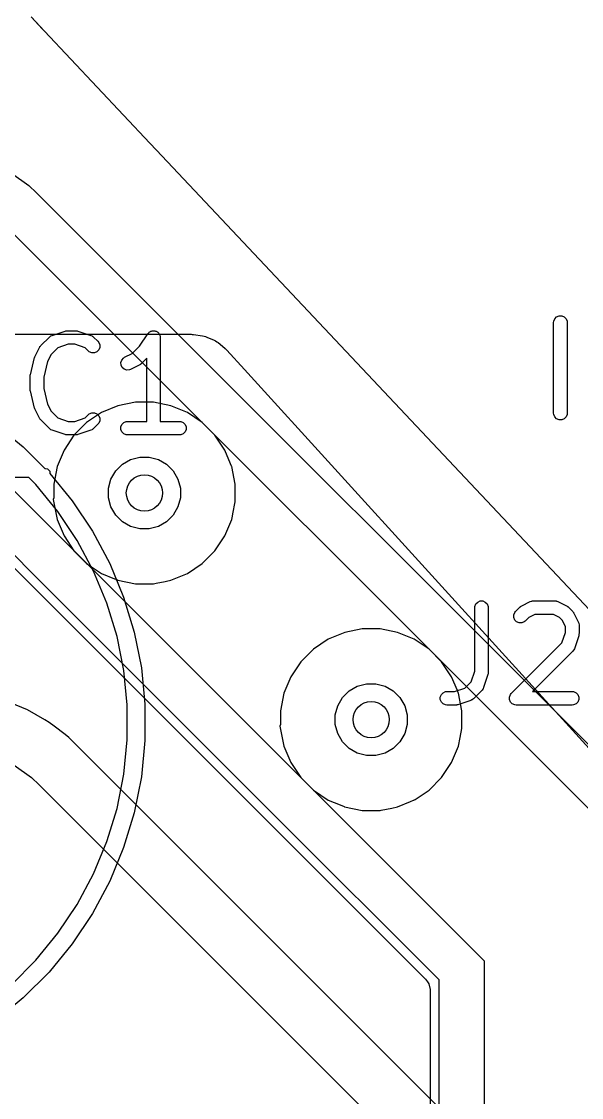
# Model space of a CAD drawing. Header units: inches. Extents: x 1.3 to 5.24, y -7.03 to -1.12.
# Drawn here: x 2.6533 to 2.8964, y -2.9495 to -2.4823 of the extents above; entities that cross this region are included whole.
import ezdxf

# ---------------------------------------------------------------- set-up
doc = ezdxf.new("R2010")
doc.units = ezdxf.units.IN
doc.header["$MEASUREMENT"] = 0
for name, color, linetype, true_color in [('B.Cu', 153, 'CONTINUOUS', 0x4d7fc4), ('F.Cu', 13, 'CONTINUOUS', 0xc83434), ('F.Silkscreen', 41, 'CONTINUOUS', 0xf2eda1), ('In1.Cu', 91, 'CONTINUOUS', 0x7fc87f), ('In2.Cu', 33, 'CONTINUOUS', 0xce7d2c)]:
    doc.layers.add(name, color=color, linetype=linetype, true_color=true_color)

msp = doc.modelspace()

# ---------------------------------------------------------------- linework, layer by layer
at = {"layer": 'B.Cu', "linetype": 'CONTINUOUS'}
for p, q in [((2.66245, -2.48559), (2.65748, -2.48031)), ((2.66331, -2.48651), (2.66245, -2.48559)), ((2.70898, -2.53503), (2.66331, -2.48651)), ((2.71195, -2.53818), (2.70898, -2.53503)), ((2.95636, -2.79787), (2.71195, -2.53818)), ((2.64595, -2.57059), (2.92154, -2.84618)), ((2.85433, -2.89032), (2.6018, -2.6378)), ((2.59373, -2.66316), (2.82876, -2.89819)), ((2.85433, -3.72587), (2.85433, -2.89032)), ((2.82876, -2.89819), (2.8296, -2.8993)), ((2.8296, -2.8993), (2.83009, -2.90021)), ((2.83009, -2.90021), (2.83069, -2.90255)), ((2.83069, -2.90255), (2.83069, -3.71133))]:
    msp.add_line(p, q, dxfattribs=at)
at = {"layer": 'B.Cu'}
for centre in [(2.70669, -2.68701), (2.80512, -2.78543)]:
    msp.add_circle(centre, 0.00787, dxfattribs=at)
at = {"layer": 'F.Cu', "linetype": 'CONTINUOUS'}
for p, q in [((2.66331, -2.48651), (2.65748, -2.48031)), ((2.70898, -2.53503), (2.66331, -2.48651)), ((2.71195, -2.53818), (2.70898, -2.53503)), ((2.95636, -2.79787), (2.71195, -2.53818)), ((2.61607, -2.61811), (2.727, -2.61811)), ((2.727, -2.61811), (2.72734, -2.61812)), ((2.72734, -2.61812), (2.72768, -2.61815)), ((2.72768, -2.61815), (2.72801, -2.61818)), ((2.72801, -2.61818), (2.7319, -2.61872)), ((2.7319, -2.61872), (2.73256, -2.61886)), ((2.73256, -2.61886), (2.73321, -2.61905)), ((2.73321, -2.61905), (2.73384, -2.61928)), ((2.73384, -2.61928), (2.73696, -2.62066)), ((2.73696, -2.62066), (2.73756, -2.62097)), ((2.73756, -2.62097), (2.73809, -2.6213)), ((2.73809, -2.6213), (2.73813, -2.62133)), ((2.73813, -2.62133), (2.73868, -2.62172)), ((2.73868, -2.62172), (2.73952, -2.62242)), ((2.73952, -2.62242), (2.74169, -2.62423)), ((2.74169, -2.62423), (2.74194, -2.62445)), ((2.74194, -2.62445), (2.74218, -2.62469)), ((2.74218, -2.62469), (2.74242, -2.62493)), ((2.74242, -2.62493), (2.75006, -2.63333)), ((2.75006, -2.63333), (2.92765, -2.82868)), ((2.6952, -2.64913), (2.68804, -2.6521)), ((2.70281, -2.64762), (2.6952, -2.64913)), ((2.6952, -2.64913), (2.6952, -2.64913)), ((2.6952, -2.64913), (2.6952, -2.64913)), ((2.6952, -2.64913), (2.6952, -2.64913)), ((2.6952, -2.64913), (2.6952, -2.64913)), ((2.71057, -2.64762), (2.70281, -2.64762)), ((2.70281, -2.64762), (2.70281, -2.64762)), ((2.70281, -2.64762), (2.70281, -2.64762)), ((2.71818, -2.64913), (2.71057, -2.64762)), ((2.71057, -2.64762), (2.71057, -2.64762)), ((2.71057, -2.64762), (2.71057, -2.64762)), ((2.72535, -2.6521), (2.71818, -2.64913)), ((2.71818, -2.64913), (2.71818, -2.64913)), ((2.71818, -2.64913), (2.71818, -2.64913)), ((2.71818, -2.64913), (2.71818, -2.64913)), ((2.71818, -2.64913), (2.71818, -2.64913)), ((2.71818, -2.64913), (2.71818, -2.64913)), ((2.68803, -2.6521), (2.68158, -2.65641)), ((2.68804, -2.6521), (2.68803, -2.6521)), ((2.68803, -2.6521), (2.68803, -2.6521)), ((2.7318, -2.65641), (2.72535, -2.6521)), ((2.72535, -2.6521), (2.72535, -2.6521)), ((2.72535, -2.6521), (2.72535, -2.6521)), ((2.72535, -2.6521), (2.72535, -2.6521)), ((2.72535, -2.6521), (2.72535, -2.6521)), ((2.68158, -2.65641), (2.6761, -2.6619)), ((2.68158, -2.65641), (2.68158, -2.65641)), ((2.68158, -2.65641), (2.68158, -2.65641)), ((2.73729, -2.6619), (2.7318, -2.65641)), ((2.7318, -2.65641), (2.7318, -2.65641)), ((2.7318, -2.65641), (2.7318, -2.65641)), ((2.6761, -2.6619), (2.67179, -2.66835)), ((2.6761, -2.6619), (2.6761, -2.6619)), ((2.6761, -2.6619), (2.6761, -2.6619)), ((2.7416, -2.66835), (2.73729, -2.6619)), ((2.73729, -2.6619), (2.73729, -2.6619)), ((2.73729, -2.6619), (2.73729, -2.6619)), ((2.67179, -2.66835), (2.66882, -2.67552)), ((2.67179, -2.66835), (2.67179, -2.66835)), ((2.67179, -2.66835), (2.67179, -2.66835)), ((2.69711, -2.67451), (2.70067, -2.67246)), ((2.70067, -2.67246), (2.70464, -2.67139)), ((2.70464, -2.67139), (2.70875, -2.67139)), ((2.70875, -2.67139), (2.71272, -2.67246)), ((2.71272, -2.67246), (2.71628, -2.67451)), ((2.74334, -2.67254), (2.7416, -2.66835)), ((2.7416, -2.66835), (2.7416, -2.66835)), ((2.74448, -2.6753), (2.74334, -2.67254)), ((2.66882, -2.67552), (2.6673, -2.68313)), ((2.66882, -2.67552), (2.66882, -2.67552)), ((2.6942, -2.67742), (2.69711, -2.67451)), ((2.71628, -2.67451), (2.71919, -2.67742)), ((2.74456, -2.67547), (2.74448, -2.6753)), ((2.74608, -2.68313), (2.74456, -2.67547)), ((2.69108, -2.68495), (2.69214, -2.68098)), ((2.69214, -2.68098), (2.6942, -2.67742)), ((2.71919, -2.67742), (2.72124, -2.68098)), ((2.72124, -2.68098), (2.72231, -2.68495)), ((2.6673, -2.68313), (2.6673, -2.68914)), ((2.69108, -2.68906), (2.69108, -2.68495)), ((2.72231, -2.68495), (2.72231, -2.68906)), ((2.74608, -2.69089), (2.74608, -2.68313)), ((2.74608, -2.68313), (2.74608, -2.68313)), ((2.6673, -2.68914), (2.6671, -2.68985)), ((2.6671, -2.68985), (2.66882, -2.6985)), ((2.69214, -2.69303), (2.69108, -2.68906)), ((2.72231, -2.68906), (2.72124, -2.69303)), ((2.74506, -2.69601), (2.74608, -2.69089)), ((2.6942, -2.69659), (2.69214, -2.69303)), ((2.72124, -2.69303), (2.71919, -2.69659)), ((2.66882, -2.6985), (2.66882, -2.6985)), ((2.66882, -2.6985), (2.66882, -2.6985)), ((2.66882, -2.6985), (2.66882, -2.6985)), ((2.66882, -2.6985), (2.66882, -2.6985)), ((2.66882, -2.6985), (2.66882, -2.6985)), ((2.66882, -2.6985), (2.67179, -2.70567)), ((2.69711, -2.6995), (2.6942, -2.69659)), ((2.70067, -2.70156), (2.69711, -2.6995)), ((2.71628, -2.6995), (2.71272, -2.70156)), ((2.71919, -2.69659), (2.71628, -2.6995)), ((2.7416, -2.70567), (2.74457, -2.6985)), ((2.74457, -2.6985), (2.74485, -2.69708)), ((2.74485, -2.69708), (2.74506, -2.69601)), ((2.74506, -2.69601), (2.74506, -2.69601)), ((2.70464, -2.70262), (2.70067, -2.70156)), ((2.70875, -2.70262), (2.70464, -2.70262)), ((2.71272, -2.70156), (2.70875, -2.70262)), ((2.67179, -2.70567), (2.67179, -2.70567)), ((2.67179, -2.70567), (2.67179, -2.70567)), ((2.67179, -2.70567), (2.6761, -2.71212)), ((2.73729, -2.71212), (2.7416, -2.70567)), ((2.6761, -2.71212), (2.6761, -2.71212)), ((2.6761, -2.71212), (2.6761, -2.71212)), ((2.6761, -2.71212), (2.68158, -2.7176)), ((2.7318, -2.7176), (2.73729, -2.71212)), ((2.68158, -2.7176), (2.68158, -2.7176)), ((2.68158, -2.7176), (2.68158, -2.7176)), ((2.68158, -2.7176), (2.68803, -2.72191)), ((2.72535, -2.72191), (2.7318, -2.7176)), ((2.68803, -2.72191), (2.68804, -2.72191)), ((2.68804, -2.72191), (2.68804, -2.72191)), ((2.68804, -2.72191), (2.68804, -2.72191)), ((2.68804, -2.72191), (2.69363, -2.72423)), ((2.71818, -2.72488), (2.72535, -2.72191)), ((2.69363, -2.72423), (2.69425, -2.72449)), ((2.69425, -2.72449), (2.69432, -2.72452)), ((2.69432, -2.72452), (2.69498, -2.72479)), ((2.69498, -2.72479), (2.69516, -2.72487)), ((2.69516, -2.72487), (2.70281, -2.7264)), ((2.70281, -2.7264), (2.71057, -2.7264)), ((2.71057, -2.7264), (2.71174, -2.72617)), ((2.71057, -2.7264), (2.71057, -2.7264)), ((2.71174, -2.72617), (2.71569, -2.72538)), ((2.71569, -2.72538), (2.71632, -2.72525)), ((2.71569, -2.72538), (2.71569, -2.72538)), ((2.71632, -2.72525), (2.71818, -2.72488)), ((2.80124, -2.74604), (2.79363, -2.74756)), ((2.809, -2.74604), (2.80124, -2.74604)), ((2.80124, -2.74604), (2.80124, -2.74604)), ((2.80124, -2.74604), (2.80124, -2.74604)), ((2.81661, -2.74756), (2.809, -2.74604)), ((2.809, -2.74604), (2.809, -2.74604)), ((2.809, -2.74604), (2.809, -2.74604)), ((2.78646, -2.75053), (2.78001, -2.75484)), ((2.79363, -2.74756), (2.78646, -2.75053)), ((2.78646, -2.75053), (2.78646, -2.75053)), ((2.78646, -2.75053), (2.78646, -2.75053)), ((2.79363, -2.74756), (2.79363, -2.74756)), ((2.79363, -2.74756), (2.79363, -2.74756)), ((2.79363, -2.74756), (2.79363, -2.74756)), ((2.79363, -2.74756), (2.79363, -2.74756)), ((2.82378, -2.75053), (2.81661, -2.74756)), ((2.81661, -2.74756), (2.81661, -2.74756)), ((2.81661, -2.74756), (2.81661, -2.74756)), ((2.81661, -2.74756), (2.81661, -2.74756)), ((2.81661, -2.74756), (2.81661, -2.74756)), ((2.81661, -2.74756), (2.81661, -2.74756)), ((2.83023, -2.75484), (2.82378, -2.75053)), ((2.82378, -2.75053), (2.82378, -2.75053)), ((2.82378, -2.75053), (2.82378, -2.75053)), ((2.82378, -2.75053), (2.82378, -2.75053)), ((2.82378, -2.75053), (2.82378, -2.75053)), ((2.78001, -2.75484), (2.77452, -2.76032)), ((2.78001, -2.75484), (2.78001, -2.75484)), ((2.78001, -2.75484), (2.78001, -2.75484)), ((2.83571, -2.76032), (2.83023, -2.75484)), ((2.83023, -2.75484), (2.83023, -2.75484)), ((2.83023, -2.75484), (2.83023, -2.75484)), ((2.77452, -2.76032), (2.77021, -2.76677)), ((2.77452, -2.76032), (2.77452, -2.76032)), ((2.77452, -2.76032), (2.77452, -2.76032)), ((2.84002, -2.76677), (2.83571, -2.76032)), ((2.83571, -2.76032), (2.83571, -2.76032)), ((2.83571, -2.76032), (2.83571, -2.76032)), ((2.77021, -2.76678), (2.76724, -2.77394)), ((2.77021, -2.76677), (2.77021, -2.76678)), ((2.77021, -2.76678), (2.77021, -2.76678)), ((2.79909, -2.77088), (2.80306, -2.76982)), ((2.80306, -2.76982), (2.80717, -2.76982)), ((2.80717, -2.76982), (2.81114, -2.77088)), ((2.84002, -2.76678), (2.84002, -2.76677)), ((2.84003, -2.76678), (2.84002, -2.76678)), ((2.84253, -2.77281), (2.84003, -2.76678)), ((2.76724, -2.77394), (2.76573, -2.78155)), ((2.76724, -2.77394), (2.76724, -2.77394)), ((2.79262, -2.77585), (2.79553, -2.77294)), ((2.79553, -2.77294), (2.79909, -2.77088)), ((2.81114, -2.77088), (2.8147, -2.77294)), ((2.8147, -2.77294), (2.81761, -2.77585)), ((2.8429, -2.77372), (2.84253, -2.77281)), ((2.84298, -2.7739), (2.8429, -2.77372)), ((2.84451, -2.78155), (2.84298, -2.7739)), ((2.65595, -2.78118), (2.64609, -2.7771)), ((2.7895, -2.78338), (2.79057, -2.77941)), ((2.79057, -2.77941), (2.79262, -2.77585)), ((2.81761, -2.77585), (2.81967, -2.77941)), ((2.81967, -2.77941), (2.82073, -2.78338)), ((2.66349, -2.78554), (2.65595, -2.78118)), ((2.65595, -2.78118), (2.65595, -2.78118)), ((2.76573, -2.78155), (2.76573, -2.78757)), ((2.7895, -2.78749), (2.7895, -2.78338)), ((2.82073, -2.78338), (2.82073, -2.78749)), ((2.84451, -2.78931), (2.84451, -2.78155)), ((2.84451, -2.78155), (2.84451, -2.78155)), ((2.6635, -2.78555), (2.66349, -2.78554)), ((2.66351, -2.78555), (2.6635, -2.78555)), ((2.66533, -2.7866), (2.66351, -2.78555)), ((2.66751, -2.78827), (2.66533, -2.7866)), ((2.6722, -2.79187), (2.66751, -2.78827)), ((2.76573, -2.78757), (2.76552, -2.78827)), ((2.76552, -2.78827), (2.76724, -2.79692)), ((2.79057, -2.79146), (2.7895, -2.78749)), ((2.82073, -2.78749), (2.81967, -2.79146)), ((2.84373, -2.7932), (2.84451, -2.78931)), ((2.67393, -2.7932), (2.6722, -2.79187)), ((2.92434, -3.04361), (2.67393, -2.7932)), ((2.67393, -2.7932), (2.67393, -2.7932)), ((2.67393, -2.7932), (2.67393, -2.7932)), ((2.67393, -2.7932), (2.67393, -2.7932)), ((2.67393, -2.7932), (2.67393, -2.7932)), ((2.79262, -2.79502), (2.79057, -2.79146)), ((2.81967, -2.79146), (2.81761, -2.79502)), ((2.84299, -2.79692), (2.84373, -2.7932)), ((2.76724, -2.79692), (2.76724, -2.79692)), ((2.76724, -2.79692), (2.76724, -2.79692)), ((2.76724, -2.79692), (2.76724, -2.79692)), ((2.76724, -2.79692), (2.76724, -2.79692)), ((2.76724, -2.79692), (2.76724, -2.79692)), ((2.76724, -2.79692), (2.77021, -2.80409)), ((2.79553, -2.79793), (2.79262, -2.79502)), ((2.79909, -2.79998), (2.79553, -2.79793)), ((2.8147, -2.79793), (2.81114, -2.79998)), ((2.81761, -2.79502), (2.8147, -2.79793)), ((2.84002, -2.80409), (2.84299, -2.79692)), ((2.80306, -2.80105), (2.79909, -2.79998)), ((2.80717, -2.80105), (2.80306, -2.80105)), ((2.81114, -2.79998), (2.80717, -2.80105)), ((2.65015, -2.80516), (2.65764, -2.81061)), ((2.77021, -2.80409), (2.77021, -2.80409)), ((2.77021, -2.80409), (2.77021, -2.80409)), ((2.77021, -2.80409), (2.77452, -2.81054)), ((2.83571, -2.81054), (2.84002, -2.80409)), ((2.65764, -2.81061), (2.66105, -2.81375)), ((2.77452, -2.81054), (2.77452, -2.81054)), ((2.77452, -2.81054), (2.77452, -2.81054)), ((2.77452, -2.81054), (2.78001, -2.81603)), ((2.83023, -2.81603), (2.83571, -2.81054)), ((2.66105, -2.81375), (2.93546, -3.08816)), ((2.78001, -2.81603), (2.78001, -2.81603)), ((2.78001, -2.81603), (2.78001, -2.81603)), ((2.78001, -2.81603), (2.78646, -2.82034)), ((2.82458, -2.8198), (2.83023, -2.81603)), ((2.78646, -2.82034), (2.78646, -2.82034)), ((2.78646, -2.82034), (2.79164, -2.82249)), ((2.81661, -2.82331), (2.82215, -2.82101)), ((2.82215, -2.82101), (2.82352, -2.82045)), ((2.82352, -2.82045), (2.82363, -2.82041)), ((2.82363, -2.82041), (2.82368, -2.82038)), ((2.82368, -2.82038), (2.82387, -2.8203)), ((2.82387, -2.8203), (2.82423, -2.82015)), ((2.82423, -2.82015), (2.82458, -2.8198)), ((2.79164, -2.82249), (2.79341, -2.82322)), ((2.79341, -2.82322), (2.79358, -2.8233)), ((2.79358, -2.8233), (2.80124, -2.82482)), ((2.80124, -2.82482), (2.809, -2.82482)), ((2.809, -2.82482), (2.80952, -2.82472)), ((2.809, -2.82482), (2.809, -2.82482)), ((2.80952, -2.82472), (2.81412, -2.8238)), ((2.81412, -2.8238), (2.81661, -2.82331))]:
    msp.add_line(p, q, dxfattribs=at)
at = {"layer": 'F.Cu'}
for centre in [(2.70669, -2.68701), (2.80512, -2.78543)]:
    msp.add_circle(centre, 0.00787, dxfattribs=at)
at = {"layer": 'F.Silkscreen', "linetype": 'CONTINUOUS'}
for p, q in [((2.88438, -2.61241), (2.88482, -2.61134)), ((2.88482, -2.61134), (2.88563, -2.61053)), ((2.88563, -2.61053), (2.8867, -2.61009)), ((2.8867, -2.61009), (2.88785, -2.61009)), ((2.88785, -2.61009), (2.88892, -2.61053)), ((2.88892, -2.61053), (2.88973, -2.61134)), ((2.88973, -2.61134), (2.89017, -2.61241)), ((2.88432, -2.61299), (2.88438, -2.61241)), ((2.88432, -2.65236), (2.88432, -2.61299)), ((2.89017, -2.61241), (2.89023, -2.61299)), ((2.89023, -2.61299), (2.89023, -2.65236)), ((2.66167, -2.62302), (2.66542, -2.61927)), ((2.66542, -2.61927), (2.66587, -2.6189)), ((2.66587, -2.6189), (2.66597, -2.61886)), ((2.66597, -2.61886), (2.66605, -2.61879)), ((2.66605, -2.61879), (2.66658, -2.61855)), ((2.66658, -2.61855), (2.6722, -2.61668)), ((2.6722, -2.61668), (2.67249, -2.61661)), ((2.67249, -2.61661), (2.67256, -2.61659)), ((2.67256, -2.61659), (2.67266, -2.61657)), ((2.67266, -2.61657), (2.67277, -2.61655)), ((2.67277, -2.61655), (2.67284, -2.61656)), ((2.67284, -2.61656), (2.67313, -2.61653)), ((2.67313, -2.61653), (2.67688, -2.61653)), ((2.67688, -2.61653), (2.67718, -2.61656)), ((2.67718, -2.61656), (2.67725, -2.61655)), ((2.67725, -2.61655), (2.67736, -2.61657)), ((2.67736, -2.61657), (2.67746, -2.61659)), ((2.67746, -2.61659), (2.67753, -2.61661)), ((2.67753, -2.61661), (2.67782, -2.61668)), ((2.67782, -2.61668), (2.68344, -2.61855)), ((2.68344, -2.61855), (2.68397, -2.61879)), ((2.68397, -2.61879), (2.68405, -2.61886)), ((2.68405, -2.61886), (2.68415, -2.6189)), ((2.68415, -2.6189), (2.6846, -2.61927)), ((2.6846, -2.61927), (2.68647, -2.62114)), ((2.68647, -2.62114), (2.68684, -2.62159)), ((2.70459, -2.62322), (2.70817, -2.61784)), ((2.70817, -2.61784), (2.70817, -2.61784)), ((2.70817, -2.61784), (2.70817, -2.61784)), ((2.70817, -2.61784), (2.70818, -2.61784)), ((2.70818, -2.61784), (2.70854, -2.6174)), ((2.70854, -2.6174), (2.70878, -2.61723)), ((2.70878, -2.61723), (2.70899, -2.61703)), ((2.70899, -2.61703), (2.70926, -2.61692)), ((2.70926, -2.61692), (2.7095, -2.61675)), ((2.7095, -2.61675), (2.70978, -2.6167)), ((2.70978, -2.6167), (2.71005, -2.61659)), ((2.71005, -2.61659), (2.71034, -2.61659)), ((2.71034, -2.61659), (2.71063, -2.61653)), ((2.71063, -2.61653), (2.71091, -2.61659)), ((2.71091, -2.61659), (2.71121, -2.61659)), ((2.71121, -2.61659), (2.71147, -2.6167)), ((2.71147, -2.6167), (2.71176, -2.61675)), ((2.71176, -2.61675), (2.712, -2.61691)), ((2.712, -2.61691), (2.71227, -2.61703)), ((2.71227, -2.61703), (2.71247, -2.61723)), ((2.71247, -2.61723), (2.71272, -2.61739)), ((2.71272, -2.61739), (2.71288, -2.61763)), ((2.71288, -2.61763), (2.71309, -2.61784)), ((2.71309, -2.61784), (2.7132, -2.61811)), ((2.7132, -2.61811), (2.71336, -2.61835)), ((2.71336, -2.61835), (2.71341, -2.61863)), ((2.71341, -2.61863), (2.71353, -2.6189)), ((2.71353, -2.6189), (2.71358, -2.61947)), ((2.71358, -2.61947), (2.71358, -2.61948)), ((2.71358, -2.61948), (2.71358, -2.61948)), ((2.71358, -2.61948), (2.71358, -2.61948)), ((2.71358, -2.61948), (2.71358, -2.6559)), ((2.65924, -2.62753), (2.66112, -2.62378)), ((2.66112, -2.62378), (2.66128, -2.62354)), ((2.66128, -2.62354), (2.66131, -2.62346)), ((2.66131, -2.62346), (2.66137, -2.62338)), ((2.66137, -2.62338), (2.66143, -2.62329)), ((2.66143, -2.62329), (2.66149, -2.62324)), ((2.66149, -2.62324), (2.66167, -2.62302)), ((2.66911, -2.62394), (2.66619, -2.62685)), ((2.67361, -2.62243), (2.66911, -2.62394)), ((2.6764, -2.62243), (2.67361, -2.62243)), ((2.68091, -2.62394), (2.6764, -2.62243)), ((2.6823, -2.62532), (2.68091, -2.62394)), ((2.68274, -2.62569), (2.6823, -2.62532)), ((2.68381, -2.62613), (2.68274, -2.62569)), ((2.68602, -2.62569), (2.68496, -2.62613)), ((2.68684, -2.62487), (2.68602, -2.62569)), ((2.68684, -2.62159), (2.68728, -2.62265)), ((2.68728, -2.62381), (2.68684, -2.62487)), ((2.68728, -2.62265), (2.68728, -2.62381)), ((2.70138, -2.62643), (2.70459, -2.62322)), ((2.65715, -2.63564), (2.65902, -2.62814)), ((2.65902, -2.62814), (2.65904, -2.6281)), ((2.65904, -2.62807), (2.65913, -2.62783)), ((2.65904, -2.6281), (2.65904, -2.62807)), ((2.65913, -2.62783), (2.65922, -2.62759)), ((2.65922, -2.62759), (2.65923, -2.62758)), ((2.65923, -2.62758), (2.65924, -2.62753)), ((2.66467, -2.62989), (2.66296, -2.63672)), ((2.66619, -2.62685), (2.66467, -2.62989)), ((2.68496, -2.62613), (2.68381, -2.62613)), ((2.69645, -2.63036), (2.69682, -2.62927)), ((2.69653, -2.63151), (2.69645, -2.63036)), ((2.69682, -2.62927), (2.69757, -2.6284)), ((2.69757, -2.6284), (2.69806, -2.62809)), ((2.69806, -2.62809), (2.70138, -2.62643)), ((2.70768, -2.62848), (2.70522, -2.63094)), ((2.70768, -2.6559), (2.70768, -2.62848)), ((2.69705, -2.63254), (2.69653, -2.63151)), ((2.69792, -2.63329), (2.69705, -2.63254)), ((2.69901, -2.63366), (2.69792, -2.63329)), ((2.70016, -2.63358), (2.69901, -2.63366)), ((2.7007, -2.63337), (2.70016, -2.63358)), ((2.70445, -2.6315), (2.7007, -2.63337)), ((2.7047, -2.63134), (2.70445, -2.6315)), ((2.70477, -2.63131), (2.7047, -2.63134)), ((2.70485, -2.63124), (2.70477, -2.63131)), ((2.70494, -2.63119), (2.70485, -2.63124)), ((2.70499, -2.63113), (2.70494, -2.63119)), ((2.70522, -2.63094), (2.70499, -2.63113)), ((2.65706, -2.63621), (2.65709, -2.63599)), ((2.65707, -2.63625), (2.65706, -2.63621)), ((2.65706, -2.63635), (2.65707, -2.63625)), ((2.65706, -2.64198), (2.65706, -2.63635)), ((2.65709, -2.63599), (2.65712, -2.63578)), ((2.65712, -2.63578), (2.65713, -2.63574)), ((2.65713, -2.63574), (2.65715, -2.63564)), ((2.66296, -2.63672), (2.66296, -2.64161)), ((2.65707, -2.64208), (2.65706, -2.64198)), ((2.65706, -2.64212), (2.65707, -2.64208)), ((2.65709, -2.64234), (2.65706, -2.64212)), ((2.65712, -2.64255), (2.65709, -2.64234)), ((2.65713, -2.64259), (2.65712, -2.64255)), ((2.65715, -2.64269), (2.65713, -2.64259)), ((2.65902, -2.65019), (2.65715, -2.64269)), ((2.66296, -2.64161), (2.66467, -2.64845)), ((2.66467, -2.64845), (2.66619, -2.65148)), ((2.65904, -2.65024), (2.65902, -2.65019)), ((2.65904, -2.65026), (2.65904, -2.65024)), ((2.65913, -2.6505), (2.65904, -2.65026)), ((2.65922, -2.65074), (2.65913, -2.6505)), ((2.65923, -2.65076), (2.65922, -2.65074)), ((2.65924, -2.6508), (2.65923, -2.65076)), ((2.66112, -2.65455), (2.65924, -2.6508)), ((2.66619, -2.65148), (2.66911, -2.6544)), ((2.68091, -2.6544), (2.6823, -2.65301)), ((2.6823, -2.65301), (2.68274, -2.65265)), ((2.68274, -2.65265), (2.68381, -2.65221)), ((2.68381, -2.65221), (2.68496, -2.65221)), ((2.68496, -2.65221), (2.68602, -2.65265)), ((2.68602, -2.65265), (2.68684, -2.65346)), ((2.68684, -2.65346), (2.68728, -2.65453)), ((2.88438, -2.65293), (2.88432, -2.65236)), ((2.88482, -2.654), (2.88438, -2.65293)), ((2.89017, -2.65293), (2.88973, -2.654)), ((2.89023, -2.65236), (2.89017, -2.65293)), ((2.64183, -2.65696), (2.65407, -2.66701)), ((2.66128, -2.6548), (2.66112, -2.65455)), ((2.66131, -2.65487), (2.66128, -2.6548)), ((2.66137, -2.65495), (2.66131, -2.65487)), ((2.66143, -2.65504), (2.66137, -2.65495)), ((2.66149, -2.65509), (2.66143, -2.65504)), ((2.66167, -2.65531), (2.66149, -2.65509)), ((2.66542, -2.65906), (2.66167, -2.65531)), ((2.66911, -2.6544), (2.67361, -2.6559)), ((2.67361, -2.6559), (2.6764, -2.6559)), ((2.6764, -2.6559), (2.68091, -2.6544)), ((2.68647, -2.65719), (2.6846, -2.65906)), ((2.68684, -2.65674), (2.68647, -2.65719)), ((2.68728, -2.65568), (2.68684, -2.65674)), ((2.68728, -2.65453), (2.68728, -2.65568)), ((2.69649, -2.65828), (2.69693, -2.65721)), ((2.69649, -2.65943), (2.69649, -2.65828)), ((2.69693, -2.65721), (2.69774, -2.6564)), ((2.69774, -2.6564), (2.69881, -2.65596)), ((2.69881, -2.65596), (2.69938, -2.6559)), ((2.69938, -2.6559), (2.70768, -2.6559)), ((2.71358, -2.6559), (2.72188, -2.6559)), ((2.72188, -2.6559), (2.72245, -2.65596)), ((2.72245, -2.65596), (2.72352, -2.6564)), ((2.72352, -2.6564), (2.72433, -2.65721)), ((2.72433, -2.65721), (2.72477, -2.65828)), ((2.72477, -2.65828), (2.72477, -2.65943)), ((2.88563, -2.65481), (2.88482, -2.654)), ((2.8867, -2.65525), (2.88563, -2.65481)), ((2.88785, -2.65525), (2.8867, -2.65525)), ((2.88892, -2.65481), (2.88785, -2.65525)), ((2.88973, -2.654), (2.88892, -2.65481)), ((2.66587, -2.65943), (2.66542, -2.65906)), ((2.66597, -2.65947), (2.66587, -2.65943)), ((2.66605, -2.65954), (2.66597, -2.65947)), ((2.66658, -2.65978), (2.66605, -2.65954)), ((2.6722, -2.66165), (2.66658, -2.65978)), ((2.67249, -2.66172), (2.6722, -2.66165)), ((2.67256, -2.66175), (2.67249, -2.66172)), ((2.67266, -2.66176), (2.67256, -2.66175)), ((2.67277, -2.66178), (2.67266, -2.66176)), ((2.67284, -2.66178), (2.67277, -2.66178)), ((2.67313, -2.6618), (2.67284, -2.66178)), ((2.67688, -2.6618), (2.67313, -2.6618)), ((2.67718, -2.66178), (2.67688, -2.6618)), ((2.67725, -2.66178), (2.67718, -2.66178)), ((2.67736, -2.66176), (2.67725, -2.66178)), ((2.67746, -2.66175), (2.67736, -2.66176)), ((2.67753, -2.66172), (2.67746, -2.66175)), ((2.67782, -2.66165), (2.67753, -2.66172)), ((2.68344, -2.65978), (2.67782, -2.66165)), ((2.68397, -2.65954), (2.68344, -2.65978)), ((2.68405, -2.65947), (2.68397, -2.65954)), ((2.68415, -2.65943), (2.68405, -2.65947)), ((2.6846, -2.65906), (2.68415, -2.65943)), ((2.69693, -2.66049), (2.69649, -2.65943)), ((2.69774, -2.66131), (2.69693, -2.66049)), ((2.69881, -2.66175), (2.69774, -2.66131)), ((2.69938, -2.6618), (2.69881, -2.66175)), ((2.72188, -2.6618), (2.69938, -2.6618)), ((2.72245, -2.66175), (2.72188, -2.6618)), ((2.72352, -2.66131), (2.72245, -2.66175)), ((2.72433, -2.66049), (2.72352, -2.66131)), ((2.72477, -2.65943), (2.72433, -2.66049)), ((2.65407, -2.66701), (2.66344, -2.67638)), ((2.66344, -2.67638), (2.66378, -2.67638)), ((2.66378, -2.67638), (2.66453, -2.67653)), ((2.66453, -2.67653), (2.6656, -2.67759)), ((2.65651, -2.68031), (2.43483, -2.68031)), ((2.65957, -2.68338), (2.65651, -2.68031)), ((2.6656, -2.67759), (2.6656, -2.67861)), ((2.6656, -2.67861), (2.67532, -2.69046)), ((2.66915, -2.69504), (2.65957, -2.68338)), ((2.67532, -2.69046), (2.68412, -2.70363)), ((2.67753, -2.70758), (2.66915, -2.69504)), ((2.68412, -2.70363), (2.69159, -2.7176)), ((2.68464, -2.72089), (2.67753, -2.70758)), ((2.69159, -2.7176), (2.69765, -2.73223)), ((2.69041, -2.73482), (2.68464, -2.72089)), ((2.69765, -2.73223), (2.70225, -2.74739)), ((2.69479, -2.74926), (2.69041, -2.73482)), ((2.85007, -2.7368), (2.85012, -2.73623)), ((2.85007, -2.76445), (2.85007, -2.7368)), ((2.85012, -2.73623), (2.85056, -2.73516)), ((2.85056, -2.73516), (2.85138, -2.73435)), ((2.85138, -2.73435), (2.85244, -2.73391)), ((2.85244, -2.73391), (2.85359, -2.73391)), ((2.85359, -2.73391), (2.85466, -2.73435)), ((2.85466, -2.73435), (2.85547, -2.73516)), ((2.85547, -2.73516), (2.85591, -2.73623)), ((2.85591, -2.73623), (2.85597, -2.7368)), ((2.85597, -2.7368), (2.85597, -2.76493)), ((2.8678, -2.73847), (2.86968, -2.73659)), ((2.86968, -2.73659), (2.8699, -2.7364)), ((2.8699, -2.7364), (2.86996, -2.73635)), ((2.86996, -2.73635), (2.87004, -2.73629)), ((2.87004, -2.73629), (2.87013, -2.73622)), ((2.87013, -2.73622), (2.8702, -2.73619)), ((2.8702, -2.73619), (2.87045, -2.73604)), ((2.87045, -2.73604), (2.8742, -2.73416)), ((2.8742, -2.73416), (2.87474, -2.73396)), ((2.87474, -2.73396), (2.87484, -2.73395)), ((2.87484, -2.73395), (2.87494, -2.73391)), ((2.87494, -2.73391), (2.87552, -2.73385)), ((2.87552, -2.73385), (2.88489, -2.73385)), ((2.88489, -2.73385), (2.88547, -2.73391)), ((2.88547, -2.73391), (2.88556, -2.73395)), ((2.88556, -2.73395), (2.88567, -2.73396)), ((2.88567, -2.73396), (2.88621, -2.73416)), ((2.88621, -2.73416), (2.88996, -2.73604)), ((2.88996, -2.73604), (2.89021, -2.73619)), ((2.89021, -2.73619), (2.89028, -2.73622)), ((2.89028, -2.73622), (2.89036, -2.73629)), ((2.89036, -2.73629), (2.89045, -2.73635)), ((2.89045, -2.73635), (2.8905, -2.7364)), ((2.8905, -2.7364), (2.89073, -2.73659)), ((2.89073, -2.73659), (2.8926, -2.73847)), ((2.867, -2.73998), (2.86744, -2.73891)), ((2.867, -2.74113), (2.867, -2.73998)), ((2.86744, -2.74219), (2.867, -2.74113)), ((2.86744, -2.73891), (2.8678, -2.73847)), ((2.86825, -2.74301), (2.86744, -2.74219)), ((2.87198, -2.74264), (2.87153, -2.74301)), ((2.87352, -2.74111), (2.87198, -2.74264)), ((2.87621, -2.73976), (2.87352, -2.74111)), ((2.88419, -2.73976), (2.87621, -2.73976)), ((2.88689, -2.74111), (2.88419, -2.73976)), ((2.88809, -2.7423), (2.88689, -2.74111)), ((2.88944, -2.745), (2.88809, -2.7423)), ((2.8926, -2.73847), (2.89279, -2.73869)), ((2.89279, -2.73869), (2.89285, -2.73874)), ((2.89285, -2.73874), (2.8929, -2.73883)), ((2.8929, -2.73883), (2.89297, -2.73891)), ((2.89297, -2.73891), (2.893, -2.73898)), ((2.893, -2.73898), (2.89315, -2.73923)), ((2.89315, -2.73923), (2.89503, -2.74298)), ((2.86932, -2.74345), (2.86825, -2.74301)), ((2.87047, -2.74345), (2.86932, -2.74345)), ((2.87153, -2.74301), (2.87047, -2.74345)), ((2.88944, -2.74757), (2.88944, -2.745)), ((2.89503, -2.74298), (2.89524, -2.74352)), ((2.89524, -2.74352), (2.89524, -2.74363)), ((2.89524, -2.74363), (2.89528, -2.74373)), ((2.89528, -2.74373), (2.89534, -2.7443)), ((2.89534, -2.7443), (2.89534, -2.74805)), ((2.69773, -2.76406), (2.69479, -2.74926)), ((2.70225, -2.74739), (2.70534, -2.76293)), ((2.88793, -2.75208), (2.88944, -2.74757)), ((2.89519, -2.74899), (2.89331, -2.75461)), ((2.89525, -2.7487), (2.89519, -2.74899)), ((2.89528, -2.74863), (2.89525, -2.7487)), ((2.89529, -2.74852), (2.89528, -2.74863)), ((2.89532, -2.74842), (2.89529, -2.74852)), ((2.89534, -2.74805), (2.89531, -2.74834)), ((2.89531, -2.74834), (2.89532, -2.74842)), ((2.86593, -2.77409), (2.88793, -2.75208)), ((2.8926, -2.75576), (2.87515, -2.77322)), ((2.89297, -2.75532), (2.8926, -2.75576)), ((2.89301, -2.75522), (2.89297, -2.75532)), ((2.89308, -2.75514), (2.89301, -2.75522)), ((2.89331, -2.75461), (2.89308, -2.75514)), ((2.69921, -2.77907), (2.69773, -2.76406)), ((2.70534, -2.76293), (2.70689, -2.77869)), ((2.84856, -2.76895), (2.85007, -2.76445)), ((2.85582, -2.76586), (2.85394, -2.77148)), ((2.85588, -2.76557), (2.85582, -2.76586)), ((2.85591, -2.7655), (2.85588, -2.76557)), ((2.85592, -2.7654), (2.85591, -2.7655)), ((2.85595, -2.76529), (2.85592, -2.7654)), ((2.85597, -2.76493), (2.85594, -2.76522)), ((2.85594, -2.76522), (2.85595, -2.76529)), ((2.8458, -2.77172), (2.84856, -2.76895)), ((2.83512, -2.7756), (2.83557, -2.77453)), ((2.83557, -2.77453), (2.83638, -2.77372)), ((2.83638, -2.77372), (2.83744, -2.77328)), ((2.83744, -2.77328), (2.83802, -2.77322)), ((2.83802, -2.77322), (2.84129, -2.77322)), ((2.84129, -2.77322), (2.8458, -2.77172)), ((2.85323, -2.77264), (2.84948, -2.77639)), ((2.8536, -2.77219), (2.85323, -2.77264)), ((2.85364, -2.77209), (2.8536, -2.77219)), ((2.85371, -2.77201), (2.85364, -2.77209)), ((2.85394, -2.77148), (2.85371, -2.77201)), ((2.86512, -2.7756), (2.86556, -2.77453)), ((2.86556, -2.77453), (2.86593, -2.77409)), ((2.87515, -2.77322), (2.89239, -2.77322)), ((2.89239, -2.77322), (2.89296, -2.77328)), ((2.89296, -2.77328), (2.89403, -2.77372)), ((2.89403, -2.77372), (2.89484, -2.77453)), ((2.89484, -2.77453), (2.89528, -2.7756)), ((2.69921, -2.79416), (2.69921, -2.77907)), ((2.70689, -2.77869), (2.70689, -2.79453)), ((2.83512, -2.77675), (2.83512, -2.7756)), ((2.83557, -2.77781), (2.83512, -2.77675)), ((2.83638, -2.77863), (2.83557, -2.77781)), ((2.83744, -2.77907), (2.83638, -2.77863)), ((2.83802, -2.77913), (2.83744, -2.77907)), ((2.84177, -2.77913), (2.83802, -2.77913)), ((2.84206, -2.7791), (2.84177, -2.77913)), ((2.84214, -2.7791), (2.84206, -2.7791)), ((2.84224, -2.77908), (2.84214, -2.7791)), ((2.84235, -2.77907), (2.84224, -2.77908)), ((2.84242, -2.77904), (2.84235, -2.77907)), ((2.8427, -2.77898), (2.84242, -2.77904)), ((2.84833, -2.7771), (2.8427, -2.77898)), ((2.84886, -2.77686), (2.84833, -2.7771)), ((2.84894, -2.77679), (2.84886, -2.77686)), ((2.84903, -2.77675), (2.84894, -2.77679)), ((2.84948, -2.77639), (2.84903, -2.77675)), ((2.86512, -2.77675), (2.86512, -2.7756)), ((2.86556, -2.77781), (2.86512, -2.77675)), ((2.86638, -2.77863), (2.86556, -2.77781)), ((2.86744, -2.77907), (2.86638, -2.77863)), ((2.86802, -2.77913), (2.86744, -2.77907)), ((2.89239, -2.77913), (2.86802, -2.77913)), ((2.89296, -2.77907), (2.89239, -2.77913)), ((2.89403, -2.77863), (2.89296, -2.77907)), ((2.89484, -2.77781), (2.89403, -2.77863)), ((2.89528, -2.77675), (2.89484, -2.77781)), ((2.89528, -2.7756), (2.89528, -2.77675)), ((2.69773, -2.80917), (2.69921, -2.79416)), ((2.70689, -2.79453), (2.70534, -2.8103)), ((2.69479, -2.82397), (2.69773, -2.80917)), ((2.70534, -2.8103), (2.70225, -2.82584)), ((2.69041, -2.8384), (2.69479, -2.82397)), ((2.70225, -2.82584), (2.69765, -2.84099)), ((2.68464, -2.85234), (2.69041, -2.8384)), ((2.69765, -2.84099), (2.69159, -2.85563)), ((2.67753, -2.86565), (2.68464, -2.85234)), ((2.69159, -2.85563), (2.68412, -2.8696)), ((2.66915, -2.87819), (2.67753, -2.86565)), ((2.68412, -2.8696), (2.67532, -2.88277)), ((2.65957, -2.88985), (2.66915, -2.87819)), ((2.67532, -2.88277), (2.66527, -2.89502)), ((2.64891, -2.90052), (2.65957, -2.88985)), ((2.66527, -2.89502), (2.65407, -2.90622)), ((2.65407, -2.90622), (2.64183, -2.91627))]:
    msp.add_line(p, q, dxfattribs=at)
at = {"layer": 'In1.Cu', "linetype": 'CONTINUOUS'}
for p, q in [((2.64897, -2.54807), (2.65646, -2.55352)), ((2.65646, -2.55352), (2.65987, -2.55667)), ((2.65987, -2.55667), (2.74845, -2.64525)), ((2.74845, -2.64525), (2.74845, -2.64525)), ((2.74845, -2.64525), (2.84688, -2.74367)), ((2.66493, -2.72877), (2.59365, -2.65748)), ((2.66494, -2.72877), (2.66493, -2.72877)), ((2.76336, -2.82719), (2.66494, -2.72877)), ((2.84688, -2.74367), (2.93546, -2.83226)), ((2.83465, -2.89848), (2.76336, -2.82719)), ((2.83465, -3.74016), (2.83465, -2.89848))]:
    msp.add_line(p, q, dxfattribs=at)
at = {"layer": 'In1.Cu'}
for centre in [(2.70669, -2.68701), (2.80512, -2.78543)]:
    msp.add_circle(centre, 0.00787, dxfattribs=at)
at = {"layer": 'In2.Cu', "linetype": 'CONTINUOUS'}
for p, q in [((2.69711, -2.67451), (2.70067, -2.67246)), ((2.70067, -2.67246), (2.70464, -2.67139)), ((2.70464, -2.67139), (2.70875, -2.67139)), ((2.70875, -2.67139), (2.71272, -2.67246)), ((2.71272, -2.67246), (2.71628, -2.67451)), ((2.6942, -2.67742), (2.69711, -2.67451)), ((2.71628, -2.67451), (2.71919, -2.67742)), ((2.69108, -2.68495), (2.69214, -2.68098)), ((2.69214, -2.68098), (2.6942, -2.67742)), ((2.71919, -2.67742), (2.72124, -2.68098)), ((2.72124, -2.68098), (2.72231, -2.68495)), ((2.69108, -2.68906), (2.69108, -2.68495)), ((2.72231, -2.68495), (2.72231, -2.68906)), ((2.69214, -2.69303), (2.69108, -2.68906)), ((2.72231, -2.68906), (2.72124, -2.69303)), ((2.6942, -2.69659), (2.69214, -2.69303)), ((2.72124, -2.69303), (2.71919, -2.69659)), ((2.69711, -2.6995), (2.6942, -2.69659)), ((2.70067, -2.70156), (2.69711, -2.6995)), ((2.71628, -2.6995), (2.71272, -2.70156)), ((2.71919, -2.69659), (2.71628, -2.6995)), ((2.70464, -2.70262), (2.70067, -2.70156)), ((2.70875, -2.70262), (2.70464, -2.70262)), ((2.71272, -2.70156), (2.70875, -2.70262)), ((2.79909, -2.77088), (2.80306, -2.76982)), ((2.80306, -2.76982), (2.80717, -2.76982)), ((2.80717, -2.76982), (2.81114, -2.77088)), ((2.79262, -2.77585), (2.79553, -2.77294)), ((2.79553, -2.77294), (2.79909, -2.77088)), ((2.81114, -2.77088), (2.8147, -2.77294)), ((2.8147, -2.77294), (2.81761, -2.77585)), ((2.7895, -2.78338), (2.79057, -2.77941)), ((2.79057, -2.77941), (2.79262, -2.77585)), ((2.81761, -2.77585), (2.81967, -2.77941)), ((2.81967, -2.77941), (2.82073, -2.78338)), ((2.7895, -2.78749), (2.7895, -2.78338)), ((2.82073, -2.78338), (2.82073, -2.78749)), ((2.79057, -2.79146), (2.7895, -2.78749)), ((2.82073, -2.78749), (2.81967, -2.79146)), ((2.79262, -2.79502), (2.79057, -2.79146)), ((2.81967, -2.79146), (2.81761, -2.79502)), ((2.79553, -2.79793), (2.79262, -2.79502)), ((2.79909, -2.79998), (2.79553, -2.79793)), ((2.8147, -2.79793), (2.81114, -2.79998)), ((2.81761, -2.79502), (2.8147, -2.79793)), ((2.80306, -2.80105), (2.79909, -2.79998)), ((2.80717, -2.80105), (2.80306, -2.80105)), ((2.81114, -2.79998), (2.80717, -2.80105))]:
    msp.add_line(p, q, dxfattribs=at)
at = {"layer": 'In2.Cu'}
for centre in [(2.70669, -2.68701), (2.80512, -2.78543)]:
    msp.add_circle(centre, 0.00787, dxfattribs=at)

doc.saveas('drawing.dxf')
